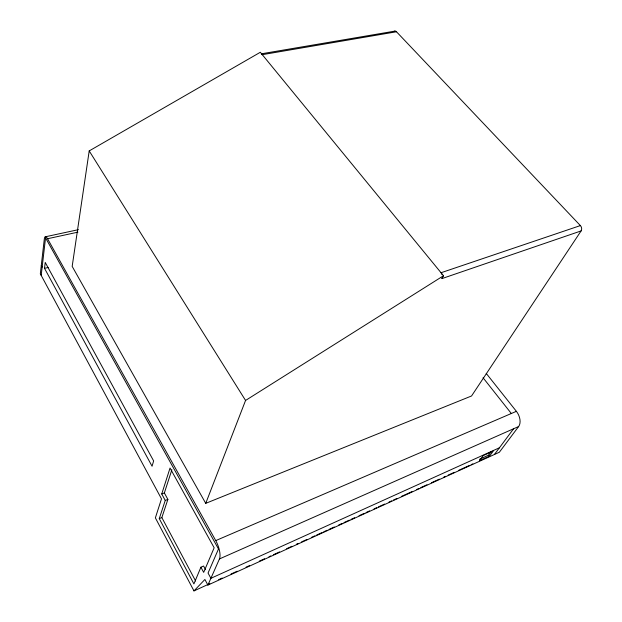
<?xml version="1.0" encoding="UTF-8"?>
<svg xmlns="http://www.w3.org/2000/svg" width="622" height="622" viewBox="0 0 622 622"><rect width="100%" height="100%" fill="white"/><g stroke="black" fill="none" stroke-linecap="round" stroke-linejoin="round"><path stroke-width="0.93" d="M41.2 275.414L45.546 237.829L218.493 548.969L208.051 573.056L210.897 578.304L499.412 447.786M44.527 268.346L45.227 262.43L153.634 460.918L152.063 466.236L44.527 268.346L48.158 267.499M581.096 230.925L441.954 278.586L443.509 275.748L260.315 52.271L89.203 150.913L72.175 266.387L205.734 503.346L471.554 395.973L581.096 230.925A3.849 2.962 71.9 0 0 580.388 225.584L396.494 31.776A3.786 2.371 85.5 0 0 394.099 31.45M200.898 567.21L193.916 583.91L159.271 518.624L165.242 500.438L161.743 493.961L170.039 468.039L214.155 547.78L203.682 572.364L200.898 567.21L203.573 566.028L205.563 569.698M195.619 581.01L161.844 517.59L167.87 499.404L164.363 492.943L171.882 469.711M205.734 503.346L245.566 400.451L443.509 275.748M193.971 590.9L204.895 579.479L207.911 585.069L219.442 558.945A14.158 5.264 69.3 0 0 215.741 540.604L47.56 238.731A6.951 2.216 76.2 0 0 44.341 238.755L40.329 273.804L161.487 498.852L155.368 517.869L193.971 590.9L209.855 583.661M479.476 459.316L488.682 455.133L491.411 451.432M489.475 456.183L493.308 451.004L483.232 455.568L479.438 460.754L489.475 456.183L488.682 455.133M494.412 454.495L513.601 428.752M486.233 373.41L516.384 411.329A11.491 7.355 63.8 0 1 518.639 426.529L499.349 452.241L207.911 585.069M218.68 579.642L222.209 578.032M231.042 574.013L237.215 571.206M246.048 567.178L249.577 565.577M259.281 561.153L264.583 558.743M268.992 556.729L270.757 555.928M273.408 554.723L279.581 551.908M286.649 548.69L291.943 546.279M296.352 544.266L298.117 543.465M301.647 541.855L306.949 539.445M311.358 537.431L314.887 535.83M316.652 535.021L321.955 532.611M323.72 531.81L327.25 530.201M329.015 529.392L334.309 526.982M338.718 524.976L342.255 523.366M344.02 522.558L349.315 520.147M351.08 519.347L354.61 517.737M359.018 515.724L364.321 513.313M366.086 512.512L369.616 510.903M374.024 508.897L376.675 507.684M378.44 506.883L384.621 504.069M389.03 502.063L391.681 500.85M393.446 500.049L396.976 498.44M401.392 496.434L411.982 491.605M416.39 489.6L419.041 488.394M420.806 487.586L426.987 484.771M431.396 482.765L439.342 479.142M443.758 477.136L445.523 476.335M448.167 475.122L454.348 472.308M458.764 470.302L469.353 465.481M471.118 464.673L472.883 463.872M219.442 558.945L518.639 426.529M215.741 540.604L516.384 411.329M159.271 518.624L161.844 517.59M165.242 500.438L167.87 499.404M161.743 493.961L164.363 492.943M580.388 225.584L441.037 272.731A4.245 2.729 72.5 0 1 442.063 274.621M47.56 238.731L77.913 232.154M45.227 236.819L78.465 229.658M261.846 53.733L394.986 31.1M396.494 31.776L262.282 54.674A4.105 2.13 82.4 0 0 261.458 54.005M483.061 377.756L511.331 413.506M89.203 150.913L245.566 400.451M41.285 265.477L42.156 267.095M442.359 277.272A4.245 2.729 72.5 0 1 441.954 278.586"/></g></svg>
